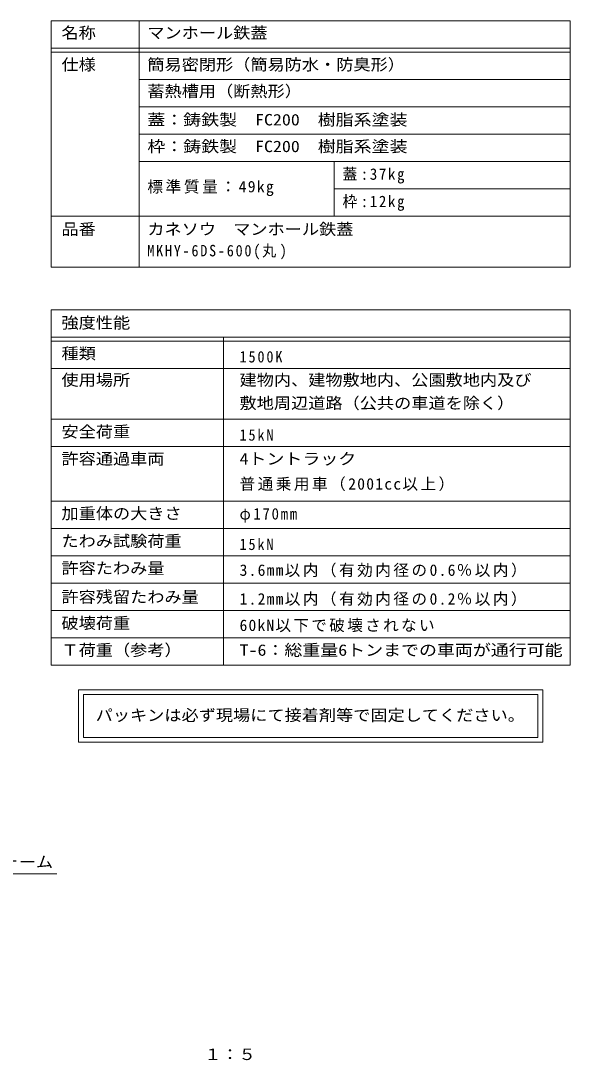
# Model space of a CAD drawing. Units: millimetres on the paper, enlarged 5 times. Extents: x -897 to 950, y -675 to 682.
# Drawn here: x 246 to 950, y -670 to 661 of the extents above; entities that cross this region are included whole.
import ezdxf
from ezdxf.enums import TextEntityAlignment as Align

# ---------------------------------------------------------------- set-up
doc = ezdxf.new("R2010")
doc.units = ezdxf.units.MM
doc.header["$LTSCALE"] = 5
doc.layers.add('B-F', color=7, linetype='Continuous', lineweight=9)
doc.layers.add('E-5', color=7, linetype='Continuous', lineweight=9)
doc.layers.add('F-5_F-5ﾚｲﾔ', color=2, linetype='Continuous')
doc.styles.add('ＭＳ ゴシック', font='')
doc.styles.get('ＭＳ ゴシック').set_extended_font_data('MS Gothic')

msp = doc.modelspace()

# ---------------------------------------------------------------- linework, layer by layer
at = {"layer": 'B-F'}
for p, q in [((284.761, 661), (949.78, 661)), ((284.761, 661), (284.761, 345.759)), ((397.487, 661), (397.487, 345.759)), ((949.78, 661), (949.78, 345.759)), ((284.761, 626), (949.78, 626)), ((284.761, 621), (949.78, 621)), ((949.78, 586), (397.487, 586)), ((949.78, 551), (397.487, 551)), ((397.487, 516), (949.78, 516)), ((397.487, 481), (949.78, 481)), ((647.487, 481), (647.487, 411)), ((647.487, 446), (949.78, 446)), ((284.761, 411), (949.78, 411)), ((284.761, 345.759), (949.78, 345.759)), ((284.761, 291), (949.78, 291)), ((949.78, 291), (949.78, -164)), ((284.761, 256), (949.78, 256)), ((505.538, 256), (505.538, -164)), ((284.761, 251), (949.78, 251)), ((284.761, 216), (949.78, 216)), ((284.761, 151), (949.78, 151)), ((284.761, 116), (949.78, 116)), ((284.761, 46), (949.78, 46)), ((949.78, 11), (284.761, 11)), ((284.761, -24), (949.78, -24)), ((284.761, -59), (949.78, -59)), ((284.761, -94), (949.78, -94)), ((284.761, -129), (949.78, -129)), ((914.481, -195.368), (320.06, -195.368)), ((320.06, -195.368), (320.06, -262.632)), ((914.481, -262.632), (914.481, -195.368)), ((326.31, -201.618), (908.231, -201.618)), ((326.31, -201.618), (326.31, -256.382)), ((908.231, -256.382), (908.231, -201.618)), ((320.06, -262.632), (914.481, -262.632)), ((908.231, -256.382), (326.31, -256.382))]:
    msp.add_line(p, q, dxfattribs=at)
msp.add_lwpolyline([(284.761, 291), (284.761, -164), (949.78, -164)], dxfattribs=at)
at = {"layer": 'E-5'}
msp.add_line((291.975, -431.236), (-22.145, -431.236), dxfattribs=at)

# ---------------------------------------------------------------- texts
at = {"layer": 'B-F', "color": 3, "style": 'ＭＳ ゴシック'}
for s, width, p in [('名称', 1.1, (298.07, 633.864)), ('マンホール鉄蓋', 1.1, (408.068, 633.864)), ('仕様', 1.1, (298.07, 593.236)), ('簡易密閉形（簡易防水・防臭形）', 1.1, (408.068, 593.236)), ('蓄熱槽用（断熱形）', 1.1, (408.068, 559.129)), ('蓋：鋳鉄製\u3000FC200\u3000樹脂系塗装', 1.15, (408.068, 522.634)), ('枠：鋳鉄製\u3000FC200\u3000樹脂系塗装', 1.15, (408.068, 488.468)), ('品番', 1.1, (298.07, 382.513)), ('カネソウ\u3000マンホール鉄蓋', 1.1, (408.068, 382.513)), ('強度性能', 1.1, (298.07, 262.694)), ('種類', 1.1, (298.07, 223.311)), ('使用場所', 1.1, (298.07, 189.445)), ('建物内、建物敷地内、公園敷地内及び', 1.1, (526.205, 189.445)), ('敷地周辺道路（公共の車道を除く）', 1.1, (526.205, 159.809)), ('安全荷重', 1.1, (298.07, 123.215)), ('許容通過車両', 1.1, (298.07, 88.486)), ('4トントラック', 1.15, (526.205, 88.486)), ('加重体の大きさ', 1.1, (298.07, 18.486)), ('たわみ試験荷重', 1.1, (298.07, -16.785)), ('許容たわみ量', 1.1, (298.07, -51.513)), ('許容残留たわみ量', 1.1, (298.07, -88.354)), ('破壊荷重', 1.1, (298.07, -121.857)), ('Ｔ荷重（参考）', 1.1, (298.07, -156.389)), ('T-6：総重量6トンまでの車両が通行可能', 1.15, (526.205, -156.389))]:
    msp.add_text(s, height=14.66, dxfattribs=dict(at, width=width)).set_placement(p, align=Align.BOTTOM_LEFT)
at = {"layer": 'B-F', "color": 2, "style": 'ＭＳ ゴシック', "width": 1.1}
msp.add_text('パッキンは必ず現場にて接着剤等で固定してください。', height=14.66, dxfattribs=at).set_placement((341.868, -239.743), align=Align.BOTTOM_LEFT)
at = {"layer": 'B-F', "color": 3, "char_height": 14.66, "attachment_point": 7, "style": 'ＭＳ ゴシック'}
for s, insert in [('\\T1.23;\\W0.95;蓋:37kg', (658.068, 452.634)), ('\\T1.17;標準質量：49kg', (408.068, 436.563)), ('\\T1.23;\\W0.95;枠:12kg', (658.068, 417.633)), ('\\T1.26;\\W0.9;MKHY-6DS-600(丸)', (408.068, 355.504)), ('\\T1.28;\\W0.9;1500K', (526.205, 223.311)), ('\\T1.28;\\W0.9;15kN', (526.205, 123.215)), ('\\T1.16;普通乗用車（2001cc以上）', (526.205, 58.85)), ('\\T1.23;\\W0.95;φ170mm', (526.205, 18.486)), ('\\T1.28;\\W0.9;15kN', (526.205, -16.785)), ('\\T1.16;3.6mm以内（有効内径の0.6％以内）', (526.205, -51.513)), ('\\T1.16;1.2mm以内（有効内径の0.2％以内）', (526.205, -88.354)), ('\\T1.15;60kN以下で破壊されない', (526.205, -121.857))]:
    msp.add_mtext(s, dxfattribs=dict(at, insert=insert))
at = {"layer": 'E-5', "color": 2, "style": 'ＭＳ ゴシック', "width": 1.1}
msp.add_text('断熱材：ポリエチレンフォーム', height=14.66, dxfattribs=at).set_placement((-20.525, -427.573), align=Align.BOTTOM_LEFT)
at = {"layer": 'F-5_F-5ﾚｲﾔ', "style": 'ＭＳ ゴシック', "width": 1.1}
msp.add_text('１：５', height=14.66, dxfattribs=at).set_placement((481, -673.906), align=Align.BOTTOM_LEFT)

doc.saveas('drawing.dxf')
